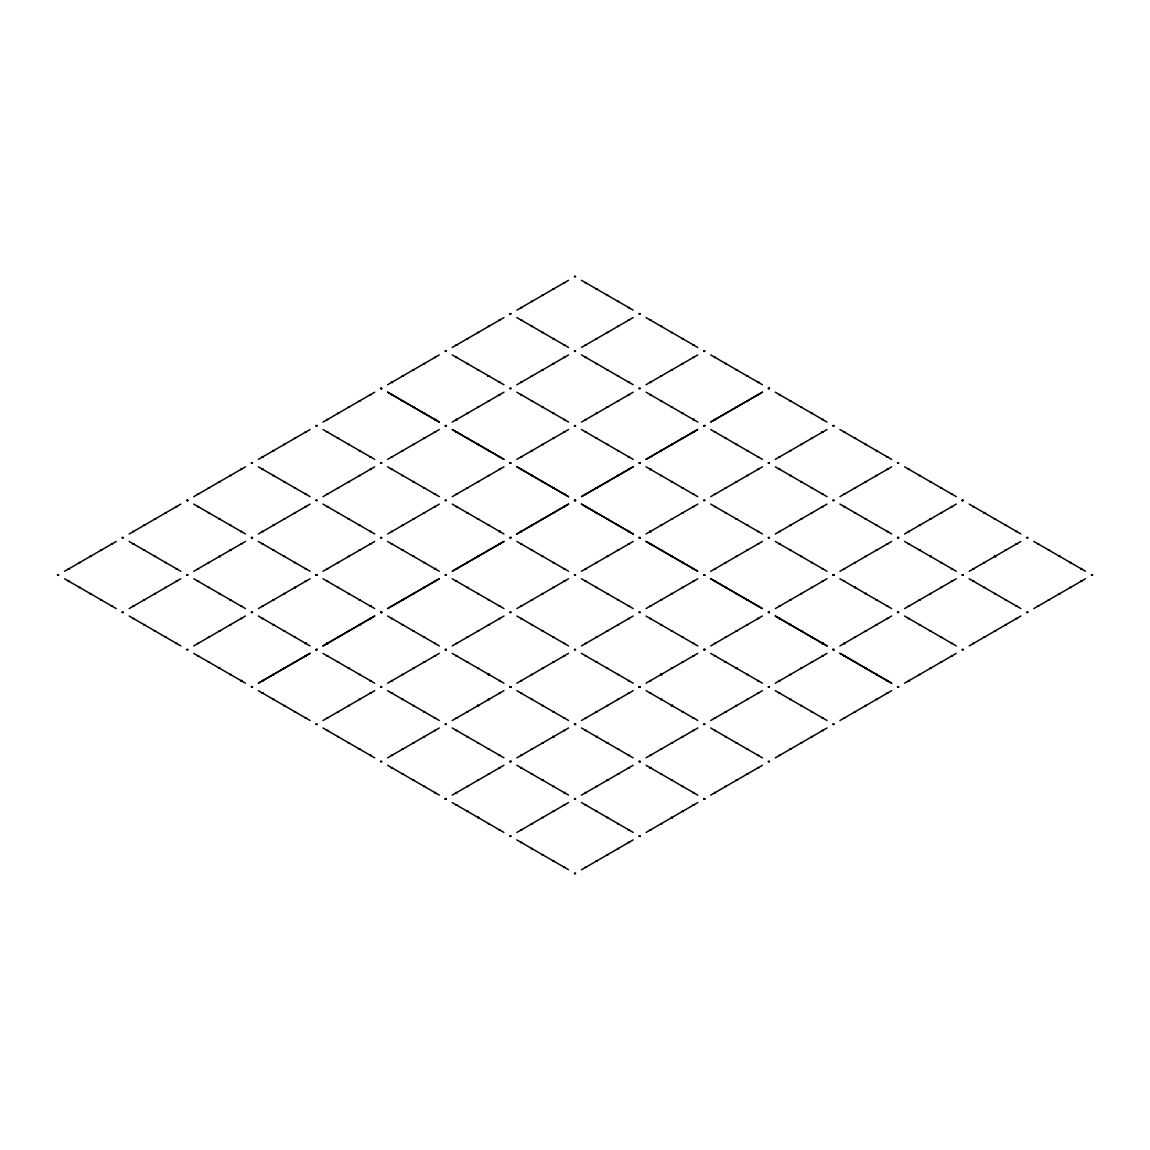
<?xml version="1.0" encoding="UTF-8"?>
<svg xmlns="http://www.w3.org/2000/svg" width="1150" height="1150" viewBox="0 0 1150 1150"><rect width="100%" height="100%" fill="white"/><g stroke="black" fill="none" stroke-linecap="round" stroke-linejoin="round"><path stroke-width="1.5" d="M64.515 578.766L116.208 608.566M129.131 541.463L180.823 571.262M129.131 616.026L180.823 645.926M193.746 504.103L245.439 533.945M193.746 578.766L245.439 608.566M258.362 466.842L310.069 496.642M193.746 653.387L245.439 683.172M258.362 541.463L310.069 571.262M322.992 429.539L374.684 459.382M258.362 616.026L310.069 645.926M322.992 504.103L374.684 533.945M258.362 690.69L310.069 720.489M322.992 578.766L374.684 608.566M387.607 466.842L439.3 496.642M452.223 354.919L503.944 384.732M322.992 653.387L374.684 683.172M387.607 541.463L439.3 571.262M516.839 317.572L568.531 347.458M322.992 727.993L374.684 757.85M387.607 616.026L439.3 645.926M452.223 504.103L503.944 533.959M516.839 392.236L568.531 422.021M581.469 280.312L633.161 310.112M503.916 459.339L452.209 429.525L503.944 459.353M387.607 690.69L439.3 720.489M452.223 578.766L503.944 608.58M581.469 354.919L633.161 384.718M387.607 765.311L439.3 795.096M452.223 653.387L503.944 683.186M516.839 541.463L568.531 571.262M581.469 429.539L633.161 459.382M452.223 727.993L503.944 757.807M516.839 616.026L568.531 645.926M697.777 347.458L646.056 317.601M452.223 802.556L503.916 832.413M516.839 690.69L568.531 720.489M581.469 578.766L633.161 608.566M710.7 354.919L762.393 384.718M697.777 422.079L646.056 392.222M516.839 765.311L568.531 795.096M581.469 653.387L633.161 683.172M646.084 541.463L697.791 571.262L646.056 541.449M710.7 429.539L762.393 459.382M697.748 496.685L646.056 466.828M516.839 839.917L568.531 869.716M581.469 727.993L633.161 757.85M710.7 504.103L762.393 533.945M775.316 392.236L827.008 422.021M581.469 802.556L633.161 832.413M646.099 690.647L697.777 720.489M775.344 466.814L827.008 496.642M697.777 645.926L646.056 616.069M710.7 653.387L762.393 683.172M775.316 541.463L827.008 571.262M839.931 429.539L891.638 459.382M710.7 727.993L762.393 757.85M839.931 504.103L891.638 533.945M697.777 795.153L646.056 765.296M775.316 690.69L827.008 720.489M839.931 578.766L891.638 608.566M904.561 466.842L956.254 496.642M904.561 541.463L956.254 571.262M904.561 616.026L956.254 645.926M969.177 504.103L1020.869 533.945M969.177 578.766L1020.869 608.566M1033.821 541.42L1085.485 571.262M132.897 544.252L133.989 543.619M197.513 506.934L198.605 506.316M262.143 469.631L263.221 468.999M326.758 432.299L327.822 431.681M391.374 395.011L392.466 394.393M455.989 357.707L457.082 357.075M520.619 320.404L521.697 319.772M144.742 549.829L143.664 550.447M208.294 513.159L209.372 512.526M272.909 475.856L273.988 475.223M337.525 438.538L338.618 437.92M402.141 401.235L403.233 400.603M466.771 363.932L467.849 363.299M531.386 326.614L532.464 325.996M154.445 556.658L155.509 556.039M219.061 519.369L220.139 518.751M283.676 482.066L284.769 481.433M348.292 444.762L349.384 444.13M412.908 407.459L414 406.827M477.537 370.142L478.616 369.524M542.153 332.839L543.246 332.206M165.212 562.896L166.29 562.278M229.827 525.564L230.891 524.946M294.443 488.29L295.536 487.658M359.059 450.973L360.151 450.354M423.689 413.669L424.767 413.037M488.304 376.366L489.368 375.719M552.92 339.049L554.012 338.431M175.979 569.121L177.071 568.488M240.594 531.817L241.687 531.185M305.21 494.471L306.288 493.868M369.84 457.197L370.918 456.564M434.456 419.894L435.548 419.261M499.071 382.562L500.135 381.944M563.687 345.273L564.779 344.641M197.513 581.555L198.605 580.923M262.143 544.252L263.221 543.619M326.758 506.92L327.822 506.302M391.374 469.631L392.466 468.999M455.989 432.328L457.082 431.696M520.619 395.011L521.697 394.393M585.235 357.707L586.313 357.075M208.294 587.765L209.372 587.147M272.909 550.462L273.988 549.829M337.525 513.159L338.618 512.526M402.141 475.856L403.233 475.223M466.771 438.538L467.849 437.92M531.386 401.235L532.464 400.603M596.002 363.932L597.094 363.299M219.061 593.989L220.139 593.357M283.676 556.658L284.74 556.039M348.292 519.369L349.384 518.751M412.908 482.066L414 481.433M477.537 444.762L478.616 444.13M542.153 407.459L543.246 406.827M606.769 370.142L607.861 369.524M229.827 600.214L230.92 599.581M294.443 562.896L295.536 562.278M359.059 525.564L360.137 524.946M423.689 488.29L424.767 487.658M489.368 450.34L488.29 450.958M552.92 413.669L554.012 413.037M617.536 376.366L618.628 375.734M240.594 606.424L241.687 605.791M305.21 569.121L306.303 568.488M369.84 531.817L370.918 531.185M434.456 494.471L435.519 493.868M499.071 457.168L500.135 456.55M563.687 419.894L564.779 419.261M628.317 382.576L629.395 381.958M262.143 618.858L263.221 618.24M326.758 581.526L327.822 580.908M391.374 544.252L392.466 543.619M455.989 506.934L457.082 506.316M520.619 469.631L521.697 468.999M585.235 432.328L586.313 431.696M650.914 394.378L649.836 394.996M272.909 625.082L273.988 624.45M337.525 587.765L338.618 587.147M402.141 550.462L403.233 549.829M466.771 513.159L467.849 512.526M531.386 475.856L532.464 475.223M596.002 438.538L597.094 437.92M660.617 401.206L661.681 400.588M283.676 631.293L284.769 630.674M348.292 593.989L349.384 593.357M412.908 556.658L413.986 556.039M477.537 519.369L478.616 518.751M542.153 482.066L543.246 481.433M606.769 444.762L607.861 444.13M671.384 407.459L672.477 406.827M294.443 637.517L295.536 636.884M359.059 600.214L360.151 599.581M423.689 562.896L424.767 562.278M489.368 524.946L488.29 525.579M552.92 488.29L554.012 487.658M617.536 450.973L618.628 450.354M682.166 413.669L683.244 413.037M326.758 656.147L327.822 655.529M391.374 618.858L392.466 618.24M455.989 581.555L457.082 580.923M520.619 544.252L521.697 543.619M585.235 506.934L586.313 506.316M649.851 469.631L650.914 468.984M714.466 432.328L715.559 431.696M337.525 662.386L338.618 661.753M402.141 625.082L403.233 624.45M466.771 587.765L467.849 587.147M531.386 550.462L532.464 549.829M596.002 513.159L597.094 512.526M660.617 475.827L661.681 475.209M725.233 438.538L726.326 437.92M348.292 668.61L349.384 667.977M412.908 631.293L414 630.674M477.537 593.989L478.616 593.357M542.153 556.658L543.217 556.039M606.769 519.369L607.861 518.751M671.384 482.066L672.477 481.433M736.014 444.762L737.092 444.13M359.059 674.82L360.151 674.188M423.689 637.517L424.767 636.884M489.368 599.567L488.29 600.185M552.92 562.896L554.012 562.278M617.536 525.564L618.614 524.946M682.166 488.29L683.244 487.658M746.781 450.973L747.859 450.354M369.84 681.044L370.918 680.412M434.456 643.727L435.548 643.109M499.071 606.395L500.135 605.791M563.687 569.121L564.779 568.488M628.317 531.817L629.395 531.185M692.933 494.471L693.996 493.868M757.548 457.197L758.641 456.564M391.374 693.479L392.466 692.846M455.989 656.161L457.082 655.543M520.619 618.858L521.697 618.24M585.235 581.555L586.313 580.923M650.914 543.605L649.836 544.223M714.466 506.934L715.559 506.316M779.082 469.631L780.174 468.999M402.141 699.689L403.233 699.071M466.771 662.386L467.849 661.753M531.386 625.082L532.464 624.45M596.002 587.765L597.094 587.147M660.617 550.433L661.681 549.829M725.233 513.159L726.326 512.526M789.863 475.856L790.941 475.223M412.908 705.913L414 705.281M477.537 668.61L478.616 667.977M542.153 631.293L543.246 630.674M606.769 593.989L607.861 593.357M671.384 556.658L672.462 556.039M736.014 519.369L737.092 518.751M800.63 482.066L801.708 481.433M423.689 712.123L424.767 711.505M488.304 674.82L489.368 674.188M552.92 637.517L554.012 636.884M617.536 600.214L618.628 599.581M682.166 562.896L683.244 562.278M746.781 525.564L747.845 524.946M811.397 488.29L812.489 487.658M434.456 718.348L435.548 717.715M499.071 681.016L500.135 680.398M563.687 643.727L564.779 643.109M628.317 606.424L629.395 605.791M692.933 569.121L694.011 568.488M757.548 531.817L758.641 531.185M823.227 493.868L822.149 494.486M455.989 730.782L457.082 730.149M520.619 693.479L521.697 692.846M585.235 656.161L586.313 655.543M650.914 618.226L649.836 618.844M714.466 581.555L715.559 580.923M779.082 544.252L780.174 543.619M843.712 506.934L844.79 506.316M466.771 737.006L467.849 736.374M531.386 699.689L532.464 699.071M596.002 662.386L597.094 661.753M660.617 625.054L661.681 624.436M725.233 587.765L726.326 587.147M789.863 550.462L790.941 549.829M854.479 513.159L855.571 512.526M477.537 743.216L478.616 742.584M542.153 705.913L543.246 705.281M606.769 668.61L607.861 667.977M671.384 631.293L672.477 630.674M736.014 593.989L737.092 593.357M800.63 556.658L801.694 556.039M865.246 519.369L866.338 518.751M489.368 748.794L488.29 749.412M552.92 712.123L554.012 711.505M617.536 674.82L618.628 674.188M682.166 637.517L683.244 636.884M746.781 600.214L747.859 599.581M811.397 562.896L812.489 562.278M876.012 525.564L877.076 524.946M499.071 755.636L500.135 755.018M563.687 718.348L564.779 717.715M628.317 681.044L629.395 680.412M692.933 643.727L694.011 643.109M757.548 606.424L758.641 605.791M823.227 568.474L822.149 569.106M886.779 531.817L887.872 531.185M520.619 768.085L521.697 767.467M585.235 730.782L586.313 730.149M650.914 692.832L649.836 693.45M714.466 656.161L715.559 655.543M779.082 618.858L780.174 618.24M843.712 581.555L844.79 580.923M908.327 544.252L909.42 543.619M855.542 587.133L854.479 587.765L855.557 587.118M552.92 786.744L554.012 786.111M617.536 749.441L618.628 748.808M682.166 712.123L683.244 711.505M746.781 674.82L747.859 674.188M811.397 637.517L812.489 636.884M876.012 600.214L877.105 599.581M940.628 562.896L941.721 562.278M563.687 792.939L564.765 792.321M628.317 755.651L629.395 755.033M692.933 718.348L694.011 717.715M757.548 681.044L758.641 680.412M822.164 643.727L823.227 643.094M886.779 606.424L887.872 605.791M951.409 569.121L952.488 568.488M585.235 805.402L586.313 804.77M649.851 768.085L650.914 767.452M714.466 730.782L715.559 730.149M779.082 693.479L780.174 692.846M843.712 656.161L844.79 655.543M908.327 618.858L909.42 618.24M972.943 581.555L974.036 580.923M596.002 811.613L597.094 810.994M660.617 774.281L661.681 773.663M725.233 737.006L726.326 736.374M789.863 699.689L790.941 699.071M854.479 662.386L855.571 661.753M919.094 625.082L920.187 624.45M983.71 587.765L984.803 587.147M606.769 817.837L607.861 817.204M671.384 780.519L672.477 779.901M736.014 743.216L737.092 742.584M800.63 705.913L801.708 705.281M865.246 668.61L866.338 667.977M929.861 631.293L930.954 630.674M995.555 593.342L994.477 593.975M617.536 824.033L618.614 823.414M682.166 786.744L683.244 786.111M746.781 749.441L747.859 748.808M811.397 712.123L812.489 711.505M876.012 674.82L877.105 674.188M940.628 637.517L941.721 636.884M1005.258 600.185L1006.322 599.567M629.381 829.624L628.317 830.242M692.933 792.939L693.996 792.321M757.548 755.651L758.641 755.033M823.227 717.701L822.149 718.333M886.779 681.044L887.872 680.412M951.409 643.727L952.488 643.109M1016.025 606.424L1017.117 605.791M57.5 575.316L58.592 574.684M64.515 571.306L116.208 541.463M122.116 538.013L123.222 537.381M129.131 534.003L180.823 504.103M186.731 500.696L187.838 500.063M193.746 496.685L245.439 466.842M251.361 463.393L252.454 462.76M310.069 429.539L258.362 459.382M315.977 426.089L317.069 425.457M322.992 422.079L374.684 392.236M380.592 388.786L381.699 388.139M387.622 384.761L439.3 354.919M445.208 351.469L446.315 350.836M503.944 317.601L452.223 347.458M509.838 314.166L510.931 313.533M516.839 310.155L568.531 280.312M574.454 276.863L575.546 276.23M68.267 581.541L69.374 580.923M585.221 283.072L586.313 282.469M79.034 587.751L80.141 587.147M595.988 289.297L597.094 288.679M89.815 593.975L90.907 593.357M606.754 295.507L607.861 294.903M100.582 600.185L101.674 599.581M488.29 376.338L489.397 375.734L488.304 376.338M617.536 301.731L618.628 301.127M111.349 606.409L112.441 605.791M628.303 307.941L629.395 307.338M122.116 612.619L123.222 611.987M129.131 608.609L180.823 578.766M186.731 575.316L187.838 574.684M193.775 571.291L245.439 541.463M251.361 538.013L252.454 537.381M258.362 534.003L310.069 504.103M315.977 500.696L317.069 500.063M322.992 496.685L374.684 466.842M380.592 463.393L381.699 462.76M439.3 429.539L387.607 459.382M445.208 426.089L446.315 425.457M452.223 422.079L503.944 392.222M509.838 388.786L510.931 388.139M516.839 384.776L568.531 354.919M574.454 351.469L575.546 350.836M639.069 314.166L640.162 313.533M132.882 618.844L133.989 618.24M649.836 320.39L650.943 319.772M143.664 625.054L144.756 624.45M660.603 326.6L661.71 325.996M154.431 631.278L155.523 630.674M671.384 332.824L672.477 332.206M165.197 637.503L166.29 636.884M682.151 339.034L683.244 338.431M175.964 643.712L177.071 643.109M692.918 345.259L694.011 344.641M186.731 649.937L187.838 649.304M251.361 612.619L252.454 611.987M258.362 608.609L310.069 578.766M315.977 575.316L317.069 574.684M322.992 571.306L374.684 541.463M380.592 538.013L381.699 537.381M387.607 534.003L439.3 504.103M445.208 500.696L446.315 500.063M452.252 496.685L503.944 466.828M509.838 463.393L510.931 462.76M568.531 429.539L516.839 459.382M574.454 426.089L575.546 425.457M581.469 422.079L633.161 392.236M639.069 388.786L640.162 388.139M646.056 384.732L697.777 354.919M703.685 351.469L704.792 350.836M197.513 656.147L198.605 655.543M714.452 357.693L715.559 357.075M208.279 662.371L209.372 661.753M725.233 363.903L726.326 363.299M219.046 668.581L220.139 667.977M736 370.128L737.092 369.524M229.813 674.806L230.92 674.188M746.767 376.338L747.859 375.734M315.977 649.937L317.069 649.304M503.916 541.463L452.209 571.262L503.944 541.449M640.162 462.76L639.069 463.393L640.162 462.789M646.056 459.353L697.777 429.482L646.084 459.339M315.991 649.951L317.069 649.319M262.128 693.45L263.221 692.846M649.836 469.617L650.943 468.999L649.851 469.603M779.082 394.996L780.174 394.393M272.895 699.674L273.988 699.071M789.849 401.221L790.941 400.603M283.662 705.899L284.769 705.281M800.616 407.431L801.708 406.827M294.429 712.109L295.536 711.505M811.383 413.655L812.489 413.037M305.21 718.333L306.303 717.715M822.149 419.865L823.256 419.261M315.977 724.543L317.069 723.911M322.992 720.533L374.684 690.69M380.592 687.24L381.699 686.607M387.607 683.229L439.3 653.387M445.208 649.937L446.315 649.304M503.944 616.069L452.223 645.926M509.838 612.619L510.931 611.987M516.867 608.594L568.531 578.766M574.454 575.316L575.546 574.684M581.469 571.306L633.161 541.463M639.069 538.013L640.162 537.381M646.056 533.959L697.777 504.103M703.685 500.696L704.792 500.063M710.7 496.685L762.393 466.842M768.301 463.393L769.408 462.76M827.008 429.539L775.316 459.382M832.931 426.089L834.023 425.457M326.744 730.768L327.851 730.149M843.697 432.299L844.79 431.696M337.511 736.977L338.618 736.374M854.464 438.524L855.571 437.92M348.292 743.202L349.384 742.584M865.231 444.748L866.338 444.13M359.059 749.412L360.151 748.808M488.29 674.806L489.397 674.188L488.304 674.791M876.012 450.958L877.105 450.354M369.826 755.636L370.918 755.033M886.779 457.183L887.872 456.564M380.592 761.861L381.699 761.214M439.3 727.993L387.607 757.85M445.208 724.543L446.315 723.911M452.223 720.533L503.916 690.69M509.838 687.24L510.931 686.607M516.839 683.229L568.531 653.387M574.454 649.937L575.546 649.304M639.069 612.619L640.162 611.987M646.056 608.58L697.777 578.766M703.685 575.316L704.792 574.684M710.7 571.306L762.393 541.463M768.301 538.013L769.408 537.381M775.316 534.003L827.008 504.103M832.931 500.696L834.023 500.063M839.931 496.685L891.638 466.842M897.546 463.393L898.639 462.76M391.359 768.071L392.466 767.467M908.313 469.617L909.42 468.999M402.141 774.295L403.233 773.677M919.08 475.827L920.187 475.223M412.908 780.505L414 779.901M929.861 482.051L930.954 481.433M423.674 786.729L424.767 786.111M940.628 488.261L941.721 487.658M434.441 792.939L435.548 792.336M951.395 494.486L952.488 493.882M445.208 799.135L446.286 798.517L445.208 799.164M639.069 687.211L640.148 686.593L639.069 687.24M834.009 574.669L832.931 575.288L834.023 574.684M962.162 500.681L963.24 500.049L962.162 500.696M452.223 795.153L503.944 765.296M568.531 727.993L516.839 757.85M581.483 720.518L633.161 690.69M646.056 683.186L697.777 653.387M775.316 608.609L827.008 578.766M839.931 571.306L891.638 541.463M904.561 534.003L956.254 504.103M455.989 805.374L457.082 804.77M972.929 506.92L974.036 506.316M994.477 519.354L995.555 518.722L994.477 519.369M488.29 824.033L489.397 823.429M1005.244 525.579L1006.336 524.961M499.057 830.257L500.164 829.639M822.149 643.712L823.256 643.109L822.164 643.712M1016.011 531.789L1017.117 531.185M509.838 836.467L510.931 835.834M516.839 832.456L568.531 802.556M574.454 799.164L575.546 798.531M581.469 795.153L633.161 765.311M639.069 761.861L640.162 761.214M646.056 757.807L697.777 727.993M703.685 724.543L704.792 723.911M710.7 720.533L762.393 690.69M768.301 687.24L769.408 686.607M775.316 683.229L827.008 653.387M832.931 649.937L834.023 649.304M897.546 612.619L898.639 611.987M904.561 608.609L956.254 578.766M962.162 575.316L963.269 574.684M969.191 571.291L1020.869 541.463M1026.777 538.013L1027.884 537.381M520.605 842.691L521.697 842.073M649.836 768.071L650.943 767.467L649.851 768.071M1037.559 544.223L1038.651 543.619M531.372 848.901L532.464 848.298M1048.326 550.447L1049.418 549.829M542.139 855.126L543.246 854.508M1059.092 556.658L1060.185 556.054M552.906 861.336L554.012 860.732M1069.859 562.882L1070.966 562.278M563.687 867.56L564.779 866.942M1080.626 569.106L1081.733 568.488M574.454 873.77L575.546 873.137M581.469 869.759L633.161 839.917M639.069 836.467L640.162 835.834M703.685 799.164L704.792 798.531M710.7 795.153L762.393 765.311M768.301 761.861L769.408 761.214M827.008 727.993L775.316 757.85M832.931 724.543L834.023 723.911M839.931 720.533L891.638 690.69M897.546 687.24L898.639 686.607M904.561 683.229L956.254 653.387M962.162 649.937L963.269 649.304M1026.777 612.619L1027.884 611.987M1033.793 608.609L1085.485 578.766M1091.408 575.316L1092.5 574.684M628.317 319.786L629.395 320.39M692.933 357.089L694.011 357.693M757.548 394.393L758.641 394.996M822.164 431.696L823.256 432.299L822.149 431.696M886.779 469.013L887.857 469.631M951.409 506.316L952.488 506.92M1016.025 543.619L1017.117 544.223M617.536 325.996L618.628 326.6M682.166 363.299L683.244 363.903M746.781 400.617L747.859 401.221M811.397 437.92L812.461 438.538M876.012 475.223L877.105 475.827M940.628 512.541L941.721 513.144M1005.258 549.844L1006.322 550.462M606.769 332.221L607.861 332.824M671.384 369.524L672.477 370.128M736.014 406.827L737.078 407.445M800.63 444.144L801.708 444.748M865.246 481.448L866.338 482.051M929.861 518.751L930.954 519.354M994.477 556.054L995.569 556.658L994.477 556.054M596.002 338.431L597.094 339.034M660.617 375.748L661.681 376.352M725.233 413.051L726.326 413.655M789.863 450.354L790.941 450.958M854.479 487.658L855.571 488.261M920.187 525.579L919.094 524.946M983.71 562.278L984.803 562.882M585.235 344.655L586.313 345.273M714.466 419.261L715.544 419.894M779.082 456.579L780.16 457.197M844.79 494.486L843.712 493.853M908.327 531.185L909.406 531.817M972.943 568.503L974.021 569.121M563.687 357.089L564.765 357.707M628.317 394.393L629.381 395.011M692.933 431.696L694.011 432.328M757.548 468.984L758.641 469.617M886.779 543.619L887.857 544.252M951.409 580.937L952.488 581.555M552.92 363.299L553.998 363.932M617.536 400.617L618.614 401.235M682.166 437.891L683.244 438.524M746.781 475.223L747.859 475.856M811.397 512.541L812.475 513.159M876.012 549.844L877.091 550.462M941.721 587.751L940.628 587.118M542.153 369.524L543.231 370.142M606.769 406.812L607.861 407.431M671.384 444.144L672.462 444.762M736.014 481.448L737.092 482.066M800.63 518.751L801.708 519.369M866.338 556.658L865.246 556.039M929.861 593.371L930.939 593.989M531.386 375.719L532.464 376.338M596.002 413.051L597.08 413.669M660.617 450.326L661.71 450.958M725.233 487.658L726.311 488.29M790.941 525.579L789.863 524.946M854.479 562.278L855.557 562.896M919.094 599.581L920.173 600.214M520.619 381.958L521.683 382.576M585.235 419.261L586.313 419.894M715.559 494.486L714.466 493.853M779.082 531.185L780.16 531.817M843.712 568.503L844.79 569.121M908.327 605.806L909.406 606.424M499.071 394.364L500.164 394.996M563.687 431.696L564.765 432.328M628.317 468.984L629.395 469.617M692.933 506.316L694.011 506.934M757.548 543.619L758.626 544.252M887.872 618.844L886.779 618.211M552.92 437.891L554.012 438.524M617.536 475.223L618.614 475.856M682.166 512.541L683.229 513.159M746.781 549.844L747.859 550.462M812.489 587.751L811.397 587.118M876.012 624.45L877.091 625.082M477.537 406.812L478.616 407.431M542.153 444.144L543.231 444.762M606.769 481.448L607.847 482.066M671.384 518.751L672.462 519.369M737.092 556.658L736.014 556.039M800.63 593.371L801.708 593.989M865.246 630.674L866.324 631.293M466.771 413.051L467.834 413.669M531.386 450.354L532.464 450.973M596.002 487.658L597.08 488.29M661.71 525.579L660.617 524.946M725.233 562.278L726.311 562.896M789.863 599.581L790.941 600.214M854.479 636.899L855.557 637.517M649.851 531.185L650.914 531.803M844.776 643.727L843.712 643.08L844.79 643.727M434.456 431.696L435.534 432.328M499.071 468.984L500.164 469.617M563.687 506.316L564.765 506.934M628.317 543.619L629.381 544.252M692.933 580.937L694.011 581.555M758.641 618.844L757.548 618.211M423.689 437.891L424.767 438.524M552.92 512.541L553.998 513.159M617.536 549.844L618.614 550.462M683.244 587.751L682.166 587.118M746.781 624.45L747.859 625.082M811.397 661.768L812.475 662.386M412.908 444.144L413.986 444.762M477.537 481.448L478.616 482.066M542.153 518.751L543.231 519.369M607.861 556.658L606.769 556.039M671.384 593.371L672.462 593.989M736.014 630.674L737.092 631.293M800.63 667.977L801.708 668.61M402.141 450.354L403.219 450.973M466.771 487.658L467.834 488.29M532.464 525.579L531.386 524.946M596.002 562.278L597.08 562.896M660.617 599.567L661.71 600.185M725.233 636.899L726.311 637.517M789.863 674.202L790.941 674.82M391.374 456.579L392.452 457.197M457.082 494.486L455.989 493.853M520.619 531.185L521.683 531.817M585.235 568.503L586.313 569.121M714.466 643.109L715.544 643.727M779.082 680.412L780.16 681.044M369.84 468.984L370.918 469.617M434.456 506.316L435.534 506.934M499.071 543.605L500.164 544.223M563.687 580.937L564.765 581.555M629.395 618.844L628.317 618.211M692.933 655.543L694.011 656.161M757.548 692.861L758.626 693.479M359.059 475.223L360.137 475.856M423.689 512.541L424.767 513.159M554.012 587.751L552.92 587.118M617.536 624.45L618.614 625.082M682.166 661.768L683.229 662.386M746.781 699.071L747.859 699.689M348.292 481.448L349.37 482.066M412.908 518.751L413.986 519.369M478.616 556.658L477.537 556.039M542.153 593.371L543.231 593.989M606.769 630.674L607.847 631.293M671.384 667.977L672.462 668.61M736.014 705.266L737.092 705.899M337.525 487.658L338.603 488.29M403.233 525.579L402.141 524.946M466.771 562.278L467.834 562.896M531.386 599.581L532.464 600.214M596.002 636.899L597.08 637.517M661.696 674.82L660.603 674.188L661.71 674.806M725.233 711.505L726.311 712.123M327.851 494.486L326.758 493.853M391.374 531.185L392.452 531.817M455.989 568.503L457.067 569.121M520.619 605.806L521.683 606.424M585.235 643.109L586.313 643.727M714.466 717.729L715.544 718.348M305.21 506.316L306.288 506.934M369.84 543.619L370.918 544.252M434.456 580.937L435.534 581.555M500.164 618.844L499.071 618.211M563.687 655.543L564.765 656.161M628.317 692.861L629.381 693.479M692.933 730.164L694.011 730.782M294.443 512.541L295.521 513.159M359.059 549.844L360.137 550.462M424.767 587.751L423.689 587.118M552.92 661.768L553.998 662.386M617.536 699.071L618.614 699.689M682.166 736.359L683.244 736.977M283.676 518.751L284.754 519.369M349.384 556.658L348.292 556.039M412.908 593.371L413.986 593.989M477.537 630.674L478.616 631.293M542.153 667.977L543.231 668.61M606.769 705.266L607.861 705.899M671.384 742.598L672.462 743.216M273.988 525.579L272.909 524.946M337.525 562.278L338.603 562.896M402.141 599.581L403.219 600.214M466.771 636.899L467.834 637.517M531.386 674.202L532.464 674.82M596.002 711.505L597.08 712.123M660.617 748.794L661.71 749.412M262.143 531.185L263.221 531.817M326.758 568.474L327.851 569.106M391.374 605.806L392.452 606.424M455.989 643.109L457.067 643.727M520.619 680.412L521.683 681.044M585.235 717.729L586.313 718.348M240.594 543.619L241.673 544.252M305.21 580.937L306.288 581.555M370.918 618.844L369.84 618.211M434.456 655.543L435.534 656.161M499.071 692.832L500.164 693.45M563.687 730.164L564.765 730.782M628.317 767.438L629.395 768.071M488.304 699.071L489.368 699.689M208.294 562.278L209.372 562.896M272.909 599.581L273.988 600.214M337.525 636.899L338.603 637.517M402.141 674.202L403.219 674.82M466.771 711.505L467.834 712.123M531.386 748.808L532.464 749.441M596.002 786.126L597.08 786.744M197.513 568.503L198.591 569.121M262.143 605.806L263.221 606.424M327.836 643.727L326.744 643.109L327.851 643.712M391.374 680.412L392.452 681.044M455.989 717.729L457.067 718.348M520.619 755.033L521.683 755.651M586.313 792.939L585.235 792.321M175.979 580.937L177.057 581.555M241.687 618.844L240.594 618.211M305.21 655.543L306.288 656.161M369.84 692.861L370.918 693.479M434.456 730.164L435.534 730.782M499.071 767.438L500.164 768.071M563.687 804.77L564.765 805.402M166.29 587.751L165.212 587.118M229.827 624.45L230.906 625.082M294.443 661.768L295.521 662.386M359.059 699.071L360.137 699.689M423.689 736.359L424.767 736.977M552.92 810.994L553.998 811.613M154.445 593.342L155.523 593.975M219.061 630.674L220.139 631.293M283.676 667.977L284.754 668.61M348.292 705.266L349.384 705.899M412.908 742.598L413.986 743.216M477.537 779.901L478.616 780.519M542.153 817.219L543.231 817.837M208.294 636.899L209.372 637.517M272.909 674.202L273.988 674.82M337.525 711.505L338.603 712.123M402.141 748.808L403.219 749.441M466.771 786.126L467.834 786.744M532.464 824.033L531.386 823.4M132.897 605.806L133.975 606.424M197.513 643.109L198.591 643.727M262.143 680.412L263.221 681.044M326.758 717.701L327.851 718.333M391.374 755.033L392.452 755.651M457.082 792.939L455.989 792.321M520.619 829.653L521.683 830.271M574.454 276.23L575.546 276.863M639.069 313.533L640.162 314.166M703.685 350.836L704.792 351.469M768.301 388.139L769.408 388.786M832.931 425.457L834.023 426.089M897.546 462.76L898.639 463.393M962.162 500.063L963.269 500.696M1026.777 537.381L1027.884 538.013M1091.408 574.684L1092.5 575.316M563.687 282.469L564.779 283.072M1080.626 580.923L1081.733 581.541M552.906 288.679L554.012 289.297M1069.859 587.147L1070.966 587.751M542.139 294.903L543.246 295.507M1059.092 593.357L1060.185 593.975M531.372 301.127L532.464 301.731M1048.326 599.581L1049.418 600.185M520.605 307.338L521.697 307.941M649.836 381.958L650.914 382.576M1037.559 605.791L1038.651 606.409M509.838 313.533L510.931 314.166M574.454 350.836L575.546 351.469M639.069 388.139L640.162 388.786M703.685 425.457L704.792 426.089M768.301 462.76L769.408 463.393M832.931 500.063L834.023 500.696M897.546 537.381L898.639 538.013M962.162 574.684L963.269 575.316M1026.777 611.987L1027.884 612.619M499.057 319.772L500.164 320.39M822.149 506.316L823.227 506.934M1016.011 618.24L1017.117 618.844M488.29 325.996L489.397 326.6M1005.244 624.45L1006.336 625.054M477.523 332.206L478.616 332.824M994.477 630.674L995.569 631.278M466.756 338.431L467.849 339.034M983.71 636.884L984.803 637.503M455.989 344.641L457.082 345.259M649.836 456.564L650.914 457.183M972.929 643.109L974.036 643.712M445.208 350.836L446.315 351.469M509.838 388.139L510.931 388.786M574.454 425.457L575.546 426.089M639.069 462.76L640.162 463.393M703.685 500.063L704.792 500.696M768.301 537.381L769.408 538.013M832.931 574.684L834.023 575.316M897.546 611.987L898.639 612.619M962.162 649.304L963.269 649.937M434.441 357.075L435.548 357.693M822.149 580.923L823.227 581.541M951.395 655.543L952.488 656.147M423.674 363.299L424.767 363.903M488.29 400.603L489.368 401.235M940.628 661.753L941.721 662.371M412.908 369.524L414 370.128M929.861 667.977L930.954 668.581M402.141 375.734L403.233 376.338M919.08 674.188L920.187 674.806M649.836 531.185L650.929 531.817M509.838 462.76L510.931 463.393L509.838 462.789M832.931 649.304L834.023 649.937M832.931 649.319L834.009 649.951M369.826 394.393L370.918 394.996M822.149 655.543L823.227 656.161M886.779 692.846L887.872 693.45M359.059 400.603L360.151 401.221M488.29 475.223L489.368 475.841M876.012 699.071L877.105 699.674M348.292 406.827L349.384 407.431M865.231 705.281L866.338 705.899M337.511 413.037L338.618 413.655M854.464 711.505L855.571 712.109M326.744 419.261L327.851 419.865M649.836 605.791L650.914 606.424M843.697 717.715L844.79 718.333M315.977 425.457L317.069 426.089M380.592 462.76L381.699 463.393M445.208 500.063L446.315 500.696M509.838 537.381L510.931 538.013M574.454 574.684L575.546 575.316M639.069 611.987L640.162 612.619M703.685 649.304L704.792 649.937M768.301 686.607L769.408 687.24M832.931 723.911L834.023 724.543M305.21 431.696L306.303 432.299M822.149 730.149L823.256 730.768M294.429 437.92L295.536 438.524M488.29 549.829L489.368 550.462M811.383 736.374L812.489 736.977M283.662 444.13L284.769 444.748M800.616 742.584L801.708 743.202M272.895 450.354L273.988 450.958M789.849 748.808L790.941 749.412M262.128 456.564L263.221 457.183M649.836 680.412L650.914 681.03M779.082 755.033L780.174 755.636M251.361 462.76L252.454 463.393M315.977 500.063L317.069 500.696M380.592 537.381L381.699 538.013M445.208 574.684L446.315 575.316M509.838 611.987L510.931 612.619M574.454 649.304L575.546 649.937M639.069 686.607L640.162 687.24M703.685 723.911L704.792 724.543M768.301 761.214L769.408 761.861M240.58 468.999L241.687 469.617M757.534 767.467L758.641 768.071M229.813 475.223L230.92 475.827M488.29 624.45L489.368 625.068M746.767 773.677L747.859 774.295M219.046 481.433L220.139 482.051M736 779.901L737.092 780.505M208.279 487.658L209.372 488.261M725.233 786.111L726.326 786.729M197.513 493.882L198.605 494.486M649.836 755.033L650.914 755.651M714.452 792.336L715.559 792.939M187.838 500.681L186.76 500.049L187.838 500.696M315.991 574.669L317.069 575.288L315.977 574.684M510.931 687.211L509.853 686.593L510.931 687.24M704.792 799.135L703.714 798.517L704.792 799.164M175.964 506.316L177.071 506.92M692.918 804.77L694.011 805.374M488.29 699.071L489.382 699.689M155.523 519.354L154.445 518.722L155.523 519.369M143.664 524.961L144.756 525.579M660.603 823.429L661.71 824.033M132.882 531.185L133.989 531.789M649.836 829.639L650.943 830.257M122.116 537.381L123.222 538.013M186.731 574.684L187.838 575.316M251.361 611.987L252.454 612.619M315.977 649.304L317.069 649.937M380.592 686.607L381.699 687.24M445.208 723.911L446.315 724.543M509.838 761.214L510.931 761.861M574.454 798.531L575.546 799.164M639.069 835.834L640.162 836.467M111.349 543.619L112.441 544.223M628.303 842.073L629.395 842.691M100.582 549.829L101.674 550.447M488.29 773.677L489.368 774.295M617.536 848.298L618.628 848.901M89.815 556.054L90.907 556.658M606.754 854.508L607.861 855.126M79.034 562.278L80.141 562.882M143.664 599.581L144.742 600.199M595.988 860.732L597.094 861.336M68.267 568.488L69.374 569.106M585.221 866.942L586.313 867.56M57.5 574.684L58.592 575.316M122.116 611.987L123.222 612.619M186.731 649.304L187.838 649.937M251.361 686.607L252.454 687.24M315.977 723.911L317.069 724.543M380.592 761.214L381.699 761.861M445.208 798.531L446.315 799.164M509.838 835.834L510.931 836.467M574.454 873.137L575.546 873.77M822.164 431.681L823.227 432.314M994.477 556.039L995.555 556.672M660.617 674.173L661.681 674.82M326.758 643.08L327.822 643.727M1020.869 616.026L969.177 645.926M891.638 616.026L839.931 645.926M633.161 317.572L581.469 347.458M762.393 616.026L710.7 645.926M633.161 616.026L581.469 645.926M697.777 802.556L646.099 832.442M245.439 616.026L193.746 645.926M387.607 392.179L439.3 422.079L387.607 392.179M516.839 466.799L568.531 496.685L516.839 466.799M581.469 504.103L633.161 534.003L581.469 504.103M710.7 578.723L762.393 608.609L710.714 578.738M775.316 616.026L827.008 645.926L775.316 616.026M839.931 653.329L891.638 683.229L839.931 653.329M306.288 643.094L305.21 643.727L306.288 643.08M370.904 605.791L369.84 606.424L370.918 605.777M435.519 568.474L434.456 569.121L435.534 568.474M500.135 531.171L499.071 531.817L500.149 531.171M564.765 493.868L563.687 494.5L564.765 493.853M629.381 456.55L628.317 457.197L629.381 456.55M693.996 419.247L692.933 419.894L694.011 419.247M532.45 773.663L531.386 774.309L532.464 773.663M597.066 736.359L596.002 737.006L597.08 736.359M661.681 699.056L660.617 699.689L661.696 699.042M726.311 661.739L725.233 662.386L726.311 661.739M790.927 624.436L789.863 625.082L790.941 624.436M920.158 549.829L919.094 550.462L920.173 549.815M543.217 779.887L542.153 780.519L543.231 779.872M607.832 742.584L606.769 743.216L607.847 742.569M672.462 705.266L671.384 705.913L672.462 705.266M737.078 667.963L736.014 668.61L737.092 667.963M801.694 630.66L800.63 631.293L801.708 630.646M866.309 593.342L865.246 593.989L866.324 593.342M930.925 556.039L929.861 556.686L930.939 556.039M241.673 680.398L240.58 681.016L241.687 680.412M758.626 381.929L757.534 382.562L758.641 381.958M252.454 686.607L251.361 687.24L252.454 686.636M310.069 653.329L258.348 683.186L310.069 653.387M374.684 616.026L322.992 645.926L374.684 616.026M381.699 611.987L380.592 612.619L381.699 612.016M439.3 578.723L387.579 608.58L439.3 578.766M446.315 574.684L445.208 575.316L446.315 574.712M510.931 537.381L509.838 538.013L510.931 537.395M568.531 504.103L516.839 534.003L568.531 504.103M575.546 500.063L574.454 500.696L575.546 500.092M633.161 466.799L581.44 496.656L633.161 466.842M704.792 425.457L703.685 426.089L704.792 425.471M762.393 392.179L710.671 422.036L762.393 392.236M769.408 388.139L768.301 388.786L769.408 388.168M510.902 761.214L509.838 761.832L510.931 761.214M575.532 723.896L574.454 724.529L575.546 723.911M704.763 649.29L703.685 649.908L704.792 649.304M769.379 611.973L768.301 612.605L769.408 611.987M898.624 537.366L897.546 537.984L898.639 537.381M467.834 810.966L466.756 811.598L467.849 810.994M984.788 512.512L983.71 513.144L984.803 512.526M478.616 817.19L477.523 817.808L478.616 817.204M457.082 419.865L455.989 419.247L457.053 419.879M521.697 457.183L520.619 456.55L521.683 457.183M586.313 494.486L585.235 493.853L586.299 494.5M715.559 569.106L714.466 568.474L715.53 569.106M780.174 606.409L779.082 605.777L780.16 606.424M230.92 550.447L229.827 549.815L230.891 550.462M295.536 587.751L294.443 587.118L295.507 587.765M360.151 625.054L359.059 624.436L360.137 625.068M424.767 662.371L423.689 661.739L424.753 662.386M554.012 736.977L552.92 736.359L554.012 736.977M618.628 774.295L617.536 773.663L618.614 774.295M220.139 556.658L219.061 556.039L220.124 556.672M284.769 593.975L283.676 593.342L284.74 593.989M349.384 631.278L348.292 630.646L349.356 631.293M414 668.581L412.908 667.963L413.986 668.596M478.616 705.899L477.537 705.266L478.616 705.899M543.246 743.202L542.153 742.569L543.217 743.216M607.861 780.505L606.769 779.872L607.832 780.519M392.466 382.562L391.374 381.929L392.452 382.576M909.42 681.016L908.327 680.398L909.406 681.044M381.699 388.786L380.592 388.139L381.671 388.786M446.315 426.089L445.208 425.457L446.286 426.104M575.546 500.696L574.454 500.063L575.532 500.71M640.162 538.013L639.069 537.381L640.148 538.027M704.792 575.316L703.685 574.684L704.763 575.331M769.408 612.619L768.301 611.987L769.379 612.634M898.639 687.24L897.546 686.607L898.624 687.254M252.454 537.984L251.376 537.366L252.454 538.013M381.699 612.605L380.621 611.973L381.699 612.619M446.315 649.908L445.237 649.29L446.315 649.937M575.546 724.529L574.468 723.896L575.546 724.543M640.162 761.832L639.098 761.214L640.162 761.861M166.29 513.144L165.212 512.512L166.29 513.159M683.244 811.598L682.166 810.966L683.229 811.613M672.477 817.808L671.384 817.19L672.462 817.837"/></g></svg>
